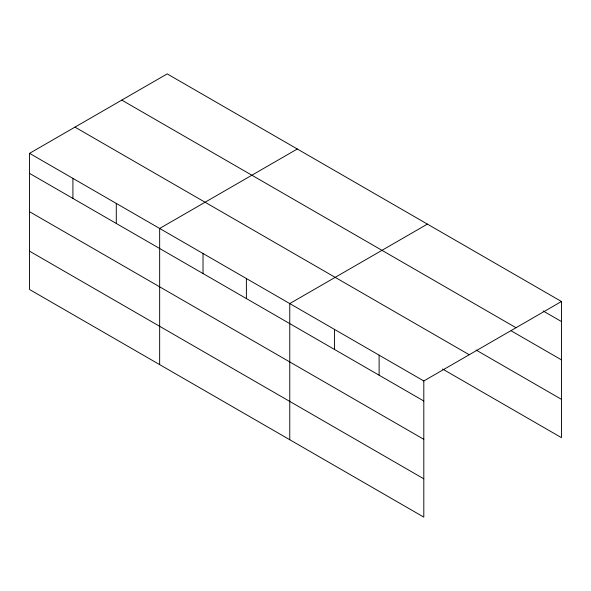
<?xml version="1.0" encoding="UTF-8"?>
<svg xmlns="http://www.w3.org/2000/svg" width="591" height="591" viewBox="0 0 591 591"><rect width="100%" height="100%" fill="white"/><g stroke="black" fill="none" stroke-linecap="round" stroke-linejoin="round"><path stroke-width="0.89" d="M29.55 153.35L423.806 380.966L423.806 517.118L29.55 289.501L29.55 153.35L167.194 73.882L561.45 301.499L561.45 437.65L442.563 369.013M297.303 148.991L159.651 228.466L159.651 364.617M427.404 224.107L289.76 303.575L289.76 439.734M423.806 380.966L561.45 301.499M543.099 310.947L561.45 321.541M121.776 100.101L516.024 327.724M511.185 330.834L561.45 359.853M476.073 350.042L561.45 399.331M74.976 127.124L469.224 354.74M29.55 173.385L423.806 401.008M29.55 211.704L423.806 439.327M29.55 251.182L423.806 478.806M379.119 355.169L379.119 375.211M334.44 329.372L334.44 349.414M246.388 278.538L246.388 298.581M203.023 253.502L203.023 273.544M116.287 203.422L116.287 223.464M72.915 178.386L72.915 198.428"/></g></svg>
